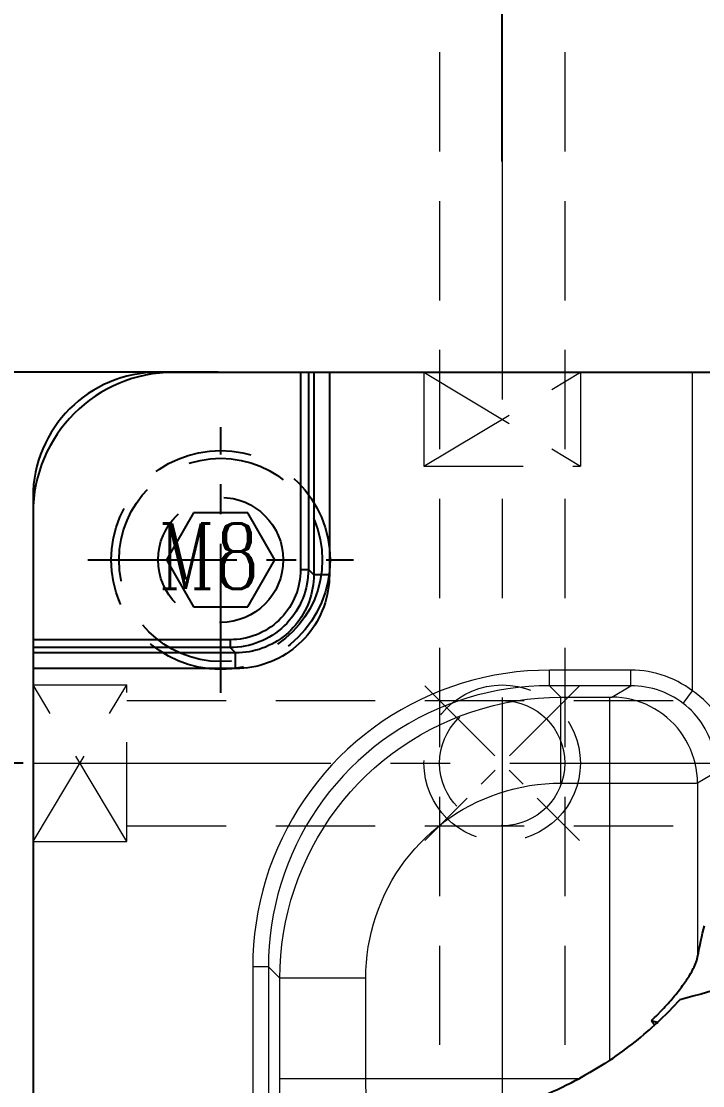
# Model space of a CAD drawing. Header units: inches. Extents: x 133169 to 134399, y -43543 to -42673.
# Drawn here: x 134098.8 to 134142.3, y -42825.9 to -42757.9 of the extents above; entities that cross this region are included whole.
import ezdxf

# ---------------------------------------------------------------- set-up
doc = ezdxf.new("R2010")
doc.units = ezdxf.units.IN
doc.header["$LTSCALE"] = 2
doc.header["$MEASUREMENT"] = 0
doc.header["$PDMODE"] = 3
doc.header["$PDSIZE"] = 0.3125
doc.linetypes.add('CENTER', pattern=[50.8, 31.75, -6.35, 6.35, -6.35])
doc.linetypes.add('HIDDEN', pattern=[9.525, 6.35, -3.175])
doc.layers.get('Defpoints').update_dxf_attribs({"linetype": 'CONTINUOUS'})
for name, color, linetype in [('CAV-COR', 1, 'CONTINUOUS'), ('Layer3', 3, 'CONTINUOUS'), ('SCREW', 52, 'HIDDEN')]:
    doc.layers.add(name, color=color, linetype=linetype)
for name, color, linetype, lineweight in [('dim', 3, 'CONTINUOUS', 15), ('WR', 122, 'HIDDEN', 18), ('枕位', 75, 'CONTINUOUS', 15)]:
    doc.layers.add(name, color=color, linetype=linetype, lineweight=lineweight)
doc.styles.add('ROMANC', font='romanc', dxfattribs={"width": 0.6, "height": 1})
doc.styles.get("Standard").update_dxf_attribs({"font": 'txt.shx', "width": 0.67})
doc.dimstyles.new('2.00', dxfattribs={"dimtxt": 4.5, "dimasz": 3.5, "dimexe": 0.666, "dimexo": 0.626, "dimgap": 1, "dimtad": 0, "dimzin": 0, "dimdsep": 46, "dimtxsty": 'Standard', "dimcen": 0.09, "dimclrd": 3, "dimclre": 3, "dimclrt": 7, "dimazin": 0, "dimtfac": 1, "dimtofl": 0, "dimtmove": 0, "dimatfit": 0, "dimfxl": 0, "dimtolj": 1, "dimtzin": 0, "dimarcsym": 0})

# ---------------------------------------------------------------- blocks, each defined once
blk = doc.blocks.new('20160723.115749')
at = {"layer": 'SCREW', "linetype": 'CENTER', "ltscale": 0.15}
for p, q in [((0, -8.5), (0, 8.5)), ((-8.5, 0), (8.5, 0))]:
    blk.add_line(p, q, dxfattribs=at)
at = {"layer": 'SCREW', "ltscale": 0.5}
blk.add_lwpolyline([(-1.732, 3), (-3.464, 0), (-1.732, -3), (1.732, -3), (3.464, 0), (1.732, 3)], close=True, dxfattribs=at)
for radius in [7, 6.5, 4]:
    blk.add_circle((0, 0), radius, dxfattribs=at)
at = {"layer": 'Layer3', "style": 'ROMANC', "width": 0.8}
blk.add_text('M8', height=4.1865, dxfattribs=at).set_placement((-3.976, -1.858))
blk = doc.blocks.new('*D34571')
at = {"layer": 'Defpoints', "color": 0}
for p in [(134111.983, -42780.306), (134094.741, -42805.306), (134099.511, -42805.306)]:
    blk.add_point(p, dxfattribs=at)
at = {"layer": 'dim', "color": 3, "linetype": 'ByBlock', "lineweight": -2}
for p, q in [((134111.357, -42780.306), (134094.075, -42780.306)), ((134094.741, -42783.806), (134094.741, -42786.278)), ((134094.741, -42801.806), (134094.741, -42799.333)), ((134098.885, -42805.306), (134094.075, -42805.306))]:
    blk.add_line(p, q, dxfattribs=at)
at = {"layer": 'dim', "color": 3, "linetype": 'ByBlock'}
for points in [[(134095.324, -42783.806), (134094.157, -42783.806), (134094.741, -42780.306)], [(134094.157, -42801.806), (134095.324, -42801.806), (134094.741, -42805.306)]]:
    blk.add_solid(points, dxfattribs=at)
at = {"layer": 'dim', "color": 7, "linetype": 'ByBlock', "insert": (134094.741, -42792.806), "char_height": 4.5, "attachment_point": 5, "rotation": 90}
blk.add_mtext('\\A1;25.00', dxfattribs=at)
blk = doc.blocks.new('*D34575')
at = {"layer": 'Defpoints', "color": 0}
for p in [(134111.357, -42780.306), (134088.855, -42885.306), (134123.911, -42885.306)]:
    blk.add_point(p, dxfattribs=at)
at = {"layer": 'dim', "color": 3, "linetype": 'ByBlock', "lineweight": -2}
for p, q in [((134110.731, -42780.306), (134088.189, -42780.306)), ((134088.855, -42783.806), (134088.855, -42825.524)), ((134088.855, -42881.806), (134088.855, -42840.087)), ((134123.285, -42885.306), (134088.189, -42885.306))]:
    blk.add_line(p, q, dxfattribs=at)
at = {"layer": 'dim', "color": 3, "linetype": 'ByBlock'}
for points in [[(134089.439, -42783.806), (134088.272, -42783.806), (134088.855, -42780.306)], [(134088.272, -42881.806), (134089.439, -42881.806), (134088.855, -42885.306)]]:
    blk.add_solid(points, dxfattribs=at)
at = {"layer": 'dim', "color": 7, "linetype": 'ByBlock', "insert": (134088.855, -42832.806), "char_height": 4.5, "attachment_point": 5, "rotation": 90}
blk.add_mtext('\\A1;105.00', dxfattribs=at)
blk = doc.blocks.new('*D34720')
at = {"layer": 'Defpoints', "color": 0}
for p in [(134129.511, -42755.836), (134129.511, -42767.461), (134249.511, -42789.306)]:
    blk.add_point(p, dxfattribs=at)
at = {"layer": 'dim', "color": 3, "linetype": 'ByBlock', "lineweight": -2}
for p, q in [((134129.511, -42766.835), (134129.511, -42755.17)), ((134249.511, -42788.68), (134249.511, -42755.17)), ((134133.011, -42755.836), (134198.049, -42755.836)), ((134246.011, -42755.836), (134212.612, -42755.836))]:
    blk.add_line(p, q, dxfattribs=at)
at = {"layer": 'dim', "color": 3, "linetype": 'ByBlock'}
for points in [[(134133.011, -42755.253), (134133.011, -42756.419), (134129.511, -42755.836)], [(134246.011, -42756.419), (134246.011, -42755.253), (134249.511, -42755.836)]]:
    blk.add_solid(points, dxfattribs=at)
at = {"layer": 'dim', "color": 7, "linetype": 'ByBlock', "insert": (134205.33, -42755.836), "char_height": 4.5, "attachment_point": 5}
blk.add_mtext('\\A1;120.00', dxfattribs=at)
blk = doc.blocks.new('20160906.165847')
at = {"layer": 'WR', "linetype": 'CENTER', "ltscale": 0.1}
for p, q in [((4.95, -4.95), (-4.95, 4.95)), ((-4.95, -4.95), (4.95, 4.95))]:
    blk.add_line(p, q, dxfattribs=at)
at = {"layer": 'WR', "linetype": 'HIDDEN', "ltscale": 0.5}
for radius in [5, 4]:
    blk.add_circle((0, 0), radius, dxfattribs=at)
blk = doc.blocks.new('20160906.181043')
at = {"layer": 'WR', "linetype": 'HIDDEN', "ltscale": 0.5}
for p, q in [((37, -118), (37, 17)), ((45, -118), (45, 17)), ((65, -58), (65, -68)), ((65, -58), (71, -68)), ((71, -58), (65, -68)), ((71, -58), (65, -58)), ((71, -58), (71, -68)), ((65, -59), (0, -59)), ((65, -67), (0, -67)), ((71, -68), (65, -68)), ((46, -82), (36, -82)), ((46, -82), (36, -88)), ((46, -88), (36, -82)), ((36, -88), (36, -82)), ((46, -88), (46, -82)), ((46, -88), (36, -88))]:
    blk.add_line(p, q, dxfattribs=at)
at = {"layer": 'WR', "linetype": 'CENTER', "ltscale": 0.5}
blk.add_line((41, -118), (41, 17), dxfattribs=at)
at = {"layer": 'WR', "linetype": 'CENTER', "ltscale": 0.3}
blk.add_line((71, -63), (-4, -63), dxfattribs=at)
at = {"layer": 'WR', "linetype": 'ByBlock'}
blk.add_blockref('20160906.165847', (41, -63), dxfattribs=at)

msp = doc.modelspace()

# ---------------------------------------------------------------- linework, layer by layer
at = {"layer": 'CAV-COR', "linetype": 'ByBlock'}
for p, q in [((134107.511, -42780.306), (134241.511, -42780.306)), ((134116.618, -42780.306), (134116.618, -42792.918)), ((134117.117, -42780.306), (134117.117, -42792.918)), ((134117.462, -42780.306), (134117.462, -42793.263)), ((134118.46, -42780.306), (134118.46, -42793.263)), ((134099.511, -42788.306), (134099.511, -43052.306)), ((134116.618, -42792.918), (134117.117, -42792.918)), ((134117.117, -42792.918), (134117.462, -42793.263)), ((134118.46, -42793.263), (134117.462, -42793.263)), ((134112.124, -42797.412), (134099.511, -42797.412)), ((134112.124, -42797.412), (134112.124, -42797.911)), ((134112.124, -42797.911), (134099.511, -42797.911)), ((134112.469, -42798.256), (134099.511, -42798.256)), ((134112.124, -42797.911), (134112.469, -42798.256)), ((134112.469, -42799.255), (134112.469, -42798.256)), ((134112.469, -42799.255), (134099.511, -42799.255)), ((134141.196, -42820.349), (134140.874, -42820.432)), ((134141.706, -42820.215), (134141.196, -42820.349)), ((134142.229, -42820.073), (134141.706, -42820.215)), ((134139.658, -42821.166), (134139.85, -42820.966)), ((134139.188, -42821.813), (134139.278, -42821.837)), ((134139.366, -42821.964), (134139.277, -42822.045)), ((134139.454, -42821.882), (134139.366, -42821.964))]:
    msp.add_line(p, q, dxfattribs=at)
for points in [[(134116.618, -42792.918), (134116.613, -42793.131), (134116.598, -42793.344), (134116.572, -42793.555), (134116.537, -42793.765), (134116.492, -42793.975), (134116.437, -42794.182), (134116.372, -42794.386), (134116.297, -42794.587), (134116.213, -42794.784), (134116.119, -42794.976), (134116.017, -42795.165), (134115.905, -42795.348), (134115.786, -42795.525), (134115.657, -42795.697), (134115.521, -42795.862), (134115.377, -42796.02), (134115.225, -42796.171), (134115.067, -42796.315), (134114.902, -42796.451), (134114.73, -42796.58), (134114.553, -42796.7), (134114.37, -42796.811), (134114.182, -42796.914), (134113.989, -42797.007), (134113.792, -42797.091), (134113.591, -42797.166), (134113.387, -42797.231), (134113.18, -42797.286), (134112.971, -42797.332), (134112.76, -42797.367), (134112.549, -42797.392), (134112.337, -42797.407), (134112.124, -42797.412)], [(134117.117, -42792.918), (134117.111, -42793.155), (134117.094, -42793.391), (134117.066, -42793.626), (134117.027, -42793.86), (134116.977, -42794.093), (134116.915, -42794.323), (134116.843, -42794.549), (134116.76, -42794.772), (134116.666, -42794.991), (134116.563, -42795.205), (134116.449, -42795.414), (134116.325, -42795.618), (134116.192, -42795.815), (134116.049, -42796.005), (134115.898, -42796.188), (134115.738, -42796.364), (134115.57, -42796.532), (134115.394, -42796.692), (134115.21, -42796.844), (134115.02, -42796.986), (134114.823, -42797.119), (134114.62, -42797.243), (134114.411, -42797.357), (134114.196, -42797.461), (134113.978, -42797.555), (134113.754, -42797.638), (134113.528, -42797.71), (134113.298, -42797.771), (134113.066, -42797.822), (134112.832, -42797.861), (134112.596, -42797.889), (134112.36, -42797.906), (134112.124, -42797.911)], [(134118.46, -42793.263), (134118.455, -42793.521), (134118.438, -42793.778), (134118.411, -42794.035), (134118.371, -42794.293), (134118.321, -42794.55), (134118.259, -42794.805), (134118.186, -42795.057), (134118.102, -42795.307), (134118.007, -42795.552), (134117.901, -42795.793), (134117.785, -42796.029), (134117.659, -42796.259), (134117.523, -42796.483), (134117.377, -42796.701), (134117.223, -42796.912), (134117.059, -42797.116), (134116.887, -42797.313), (134116.706, -42797.501), (134116.517, -42797.682), (134116.321, -42797.854), (134116.117, -42798.018), (134115.906, -42798.172), (134115.688, -42798.318), (134115.464, -42798.454), (134115.233, -42798.58), (134114.997, -42798.696), (134114.756, -42798.802), (134114.511, -42798.897), (134114.261, -42798.981), (134114.009, -42799.054), (134113.755, -42799.115), (134113.498, -42799.166), (134113.24, -42799.205), (134112.983, -42799.233), (134112.726, -42799.249), (134112.469, -42799.255)], [(134117.462, -42793.263), (134117.457, -42793.478), (134117.444, -42793.693), (134117.42, -42793.908), (134117.388, -42794.123), (134117.346, -42794.337), (134117.294, -42794.549), (134117.234, -42794.759), (134117.164, -42794.967), (134117.084, -42795.172), (134116.996, -42795.372), (134116.9, -42795.569), (134116.794, -42795.761), (134116.681, -42795.948), (134116.56, -42796.129), (134116.431, -42796.305), (134116.295, -42796.475), (134116.151, -42796.639), (134116.001, -42796.796), (134115.844, -42796.946), (134115.68, -42797.09), (134115.51, -42797.226), (134115.334, -42797.355), (134115.153, -42797.476), (134114.966, -42797.589), (134114.774, -42797.695), (134114.577, -42797.791), (134114.376, -42797.879), (134114.172, -42797.958), (134113.964, -42798.028), (134113.754, -42798.089), (134113.541, -42798.14), (134113.327, -42798.182), (134113.113, -42798.215), (134112.898, -42798.238), (134112.683, -42798.252), (134112.469, -42798.256)], [(134142.003, -42817.718), (134142.056, -42817.442), (134142.109, -42817.174), (134142.162, -42816.913), (134142.216, -42816.661), (134142.271, -42816.416), (134142.326, -42816.177), (134142.382, -42815.944), (134142.438, -42815.718)], [(134139.85, -42820.966), (134139.943, -42820.867), (134140.033, -42820.77), (134140.122, -42820.674), (134140.208, -42820.578), (134140.292, -42820.482), (134140.374, -42820.387), (134140.455, -42820.291), (134140.535, -42820.195), (134140.614, -42820.098), (134140.691, -42820.002), (134140.767, -42819.905), (134140.842, -42819.808), (134140.914, -42819.713), (134140.983, -42819.622), (134141.049, -42819.533), (134141.112, -42819.445), (134141.173, -42819.36), (134141.231, -42819.276), (134141.29, -42819.191), (134141.348, -42819.104), (134141.405, -42819.016), (134141.462, -42818.926), (134141.519, -42818.834), (134141.574, -42818.741), (134141.629, -42818.645), (134141.682, -42818.548), (134141.733, -42818.448), (134141.783, -42818.348), (134141.83, -42818.245), (134141.874, -42818.141), (134141.914, -42818.036), (134141.95, -42817.931), (134141.98, -42817.825), (134142.003, -42817.718)], [(134144.366, -42819.46), (134142.928, -42819.877), (134142.578, -42819.977), (134142.229, -42820.073)], [(134139.769, -42821.583), (134139.989, -42821.367), (134140.208, -42821.143), (134140.427, -42820.911), (134140.874, -42820.432)], [(134139.052, -42821.775), (134139.155, -42821.678), (134139.257, -42821.579), (134139.358, -42821.478), (134139.459, -42821.375), (134139.658, -42821.166)], [(134136.396, -42824.302), (134136.602, -42824.163), (134136.808, -42824.022), (134137.012, -42823.878), (134137.216, -42823.732), (134137.418, -42823.583), (134137.618, -42823.432), (134137.815, -42823.281), (134138.01, -42823.128), (134138.2, -42822.975), (134138.387, -42822.821), (134138.571, -42822.668), (134138.749, -42822.515), (134138.923, -42822.364), (134139.091, -42822.214), (134139.277, -42822.045)], [(134139.052, -42821.775), (134139.098, -42821.788), (134139.188, -42821.813)], [(134139.278, -42821.837), (134139.322, -42821.849), (134139.366, -42821.86), (134139.41, -42821.871), (134139.454, -42821.882)], [(134139.458, -42821.877), (134139.473, -42821.863), (134139.769, -42821.583)], [(134136.396, -42824.302), (134136.083, -42824.507), (134135.764, -42824.708), (134135.441, -42824.905), (134135.114, -42825.097), (134134.782, -42825.286), (134134.445, -42825.47)], [(134131.739, -42826.728), (134132.078, -42826.591), (134132.407, -42826.452), (134132.728, -42826.312), (134133.039, -42826.171), (134133.34, -42826.029), (134133.632, -42825.888), (134133.913, -42825.748), (134134.184, -42825.608), (134134.445, -42825.47)]]:
    msp.add_lwpolyline(points, dxfattribs=at)
for centre, radius in [((134108.511, -42789.306), 9), ((134107.511, -42788.306), 8)]:
    msp.add_arc(centre, radius, 90, 180, dxfattribs=at)
msp.add_ellipse((134136.396, -42821.91), major_axis=(-5.35, 6.882), ratio=0.253953, start_param=-1.787839, end_param=-1.746487, dxfattribs=at)
at = {"layer": '枕位', "linetype": 'ByBlock'}
for p, q in [((134141.686, -42800.689), (134141.686, -42780.306)), ((134132.536, -42800.355), (134132.536, -42799.357)), ((134137.736, -42799.357), (134132.536, -42799.357)), ((134137.736, -42800.355), (134137.736, -42799.357)), ((134132.536, -42800.355), (134133.269, -42801.088)), ((134137.736, -42800.355), (134132.536, -42800.355)), ((134136.524, -42801.082), (134137.736, -42800.355)), ((134141.082, -42801.481), (134141.686, -42800.689)), ((134133.269, -42806.58), (134133.269, -42801.088)), ((134133.269, -42801.088), (134136.403, -42801.088)), ((134136.396, -42824.302), (134136.396, -42801.088)), ((134136.403, -42801.088), (134136.415, -42801.088)), ((134136.415, -42801.088), (134136.428, -42801.088)), ((134136.428, -42801.088), (134136.44, -42801.087)), ((134136.44, -42801.087), (134136.452, -42801.087)), ((134136.452, -42801.087), (134136.463, -42801.087)), ((134136.463, -42801.087), (134136.473, -42801.087)), ((134136.473, -42801.087), (134136.483, -42801.086)), ((134142.003, -42806.574), (134143.204, -42805.855)), ((134133.269, -42806.58), (134140.399, -42806.578)), ((134140.399, -42806.578), (134141.927, -42806.575)), ((134141.927, -42806.575), (134142.003, -42806.574)), ((134142.003, -42806.574), (134142.003, -42817.718)), ((134113.562, -42818.331), (134113.562, -42882.281)), ((134114.561, -42818.331), (134113.562, -42818.331)), ((134114.561, -42818.331), (134114.561, -42882.281)), ((134114.561, -42818.331), (134115.294, -42819.063)), ((134115.294, -42825.802), (134115.294, -42819.063)), ((134120.786, -42819.063), (134115.294, -42819.063)), ((134120.786, -42825.573), (134120.786, -42819.063)), ((134115.294, -42825.47), (134134.445, -42825.47)), ((134115.297, -42826.467), (134115.294, -42825.802))]:
    msp.add_line(p, q, dxfattribs=at)
for points in [[(134132.536, -42799.357), (134131.835, -42799.369), (134131.133, -42799.408), (134130.433, -42799.473), (134129.731, -42799.565), (134129.03, -42799.683), (134128.335, -42799.827), (134127.644, -42799.997), (134126.957, -42800.194), (134126.28, -42800.416), (134125.612, -42800.663), (134124.952, -42800.936), (134124.305, -42801.232), (134123.671, -42801.552), (134123.049, -42801.895), (134122.441, -42802.261), (134121.847, -42802.649), (134121.268, -42803.06), (134120.706, -42803.492), (134120.159, -42803.944), (134119.629, -42804.418), (134119.117, -42804.911), (134118.625, -42805.422), (134118.151, -42805.952), (134117.698, -42806.499), (134117.266, -42807.062), (134116.856, -42807.641), (134116.468, -42808.234), (134116.102, -42808.842), (134115.758, -42809.464), (134115.438, -42810.098), (134115.142, -42810.745), (134114.869, -42811.405), (134114.622, -42812.073), (134114.4, -42812.75), (134114.203, -42813.436), (134114.033, -42814.128), (134113.889, -42814.824), (134113.771, -42815.525), (134113.679, -42816.226), (134113.614, -42816.927), (134113.575, -42817.629), (134113.562, -42818.331)], [(134141.686, -42800.689), (134141.461, -42800.525), (134141.228, -42800.37), (134140.988, -42800.225), (134140.739, -42800.089), (134140.482, -42799.962), (134140.22, -42799.847), (134139.952, -42799.744), (134139.679, -42799.653), (134139.404, -42799.573), (134139.127, -42799.506), (134138.847, -42799.452), (134138.567, -42799.41), (134138.29, -42799.38), (134138.013, -42799.362), (134137.736, -42799.357)], [(134132.536, -42800.355), (134131.873, -42800.368), (134131.207, -42800.404), (134130.542, -42800.466), (134129.877, -42800.552), (134129.214, -42800.664), (134128.554, -42800.8), (134127.899, -42800.962), (134127.25, -42801.148), (134126.608, -42801.358), (134125.975, -42801.592), (134125.35, -42801.85), (134124.737, -42802.131), (134124.136, -42802.434), (134123.547, -42802.759), (134122.971, -42803.106), (134122.409, -42803.474), (134121.86, -42803.862), (134121.327, -42804.271), (134120.809, -42804.7), (134120.307, -42805.149), (134119.822, -42805.616), (134119.356, -42806.1), (134118.907, -42806.602), (134118.478, -42807.12), (134118.069, -42807.654), (134117.68, -42808.202), (134117.313, -42808.764), (134116.966, -42809.34), (134116.641, -42809.929), (134116.338, -42810.53), (134116.057, -42811.143), (134115.799, -42811.767), (134115.564, -42812.401), (134115.354, -42813.043), (134115.168, -42813.692), (134115.006, -42814.347), (134114.87, -42815.007), (134114.758, -42815.67), (134114.672, -42816.336), (134114.61, -42817.001), (134114.573, -42817.666), (134114.561, -42818.331)], [(134141.082, -42801.481), (134140.892, -42801.342), (134140.694, -42801.211), (134140.49, -42801.087), (134140.279, -42800.972), (134140.062, -42800.866), (134139.84, -42800.769), (134139.613, -42800.682), (134139.383, -42800.604), (134139.15, -42800.538), (134138.915, -42800.481), (134138.678, -42800.435), (134138.441, -42800.4), (134138.205, -42800.375), (134137.97, -42800.36), (134137.736, -42800.355)], [(134144.48, -42805.855), (134144.474, -42805.584), (134144.455, -42805.311), (134144.424, -42805.038), (134144.379, -42804.762), (134144.321, -42804.484), (134144.25, -42804.208), (134144.165, -42803.934), (134144.066, -42803.661), (134143.954, -42803.391), (134143.829, -42803.126), (134143.69, -42802.865), (134143.538, -42802.61), (134143.374, -42802.361), (134143.197, -42802.118), (134143.009, -42801.885), (134142.81, -42801.659), (134142.6, -42801.443), (134142.382, -42801.237), (134142.157, -42801.043), (134141.925, -42800.861), (134141.686, -42800.689)], [(134115.294, -42819.063), (134115.309, -42818.339), (134115.353, -42817.616), (134115.426, -42816.895), (134115.529, -42816.179), (134115.659, -42815.466), (134115.819, -42814.76), (134116.007, -42814.061), (134116.222, -42813.37), (134116.466, -42812.688), (134116.736, -42812.017), (134117.033, -42811.357), (134117.357, -42810.71), (134117.706, -42810.076), (134118.081, -42809.457), (134118.48, -42808.854), (134118.903, -42808.267), (134119.349, -42807.697), (134119.818, -42807.146), (134120.308, -42806.614), (134120.82, -42806.103), (134121.352, -42805.612), (134121.903, -42805.143), (134122.472, -42804.697), (134123.059, -42804.274), (134123.663, -42803.875), (134124.282, -42803.501), (134124.916, -42803.151), (134125.563, -42802.828), (134126.223, -42802.53), (134126.894, -42802.26), (134127.576, -42802.017), (134128.267, -42801.801), (134128.966, -42801.613), (134129.672, -42801.454), (134130.384, -42801.323), (134131.101, -42801.221), (134131.822, -42801.147), (134132.545, -42801.103), (134133.269, -42801.088)], [(134136.483, -42801.086), (134136.487, -42801.086), (134136.492, -42801.086), (134136.496, -42801.085), (134136.5, -42801.085), (134136.503, -42801.085), (134136.507, -42801.085), (134136.51, -42801.084), (134136.513, -42801.084), (134136.515, -42801.084), (134136.517, -42801.083), (134136.519, -42801.083), (134136.521, -42801.083), (134136.522, -42801.082), (134136.523, -42801.082), (134136.524, -42801.082)], [(134142.003, -42806.574), (134141.992, -42806.256), (134141.963, -42805.938), (134141.916, -42805.623), (134141.85, -42805.311), (134141.767, -42805.003), (134141.666, -42804.701), (134141.548, -42804.405), (134141.412, -42804.116), (134141.261, -42803.835), (134141.093, -42803.564), (134140.91, -42803.302), (134140.712, -42803.052), (134140.5, -42802.814), (134140.275, -42802.588), (134140.037, -42802.376), (134139.788, -42802.177), (134139.527, -42801.994), (134139.256, -42801.826), (134138.976, -42801.674), (134138.688, -42801.538), (134138.393, -42801.42), (134138.091, -42801.318), (134137.784, -42801.235), (134137.473, -42801.169), (134137.158, -42801.122), (134136.842, -42801.092), (134136.524, -42801.082)], [(134143.204, -42805.855), (134143.2, -42805.626), (134143.186, -42805.395), (134143.162, -42805.162), (134143.128, -42804.928), (134143.085, -42804.694), (134143.031, -42804.46), (134142.966, -42804.227), (134142.892, -42803.996), (134142.807, -42803.768), (134142.711, -42803.543), (134142.606, -42803.323), (134142.491, -42803.106), (134142.366, -42802.896), (134142.232, -42802.691), (134142.089, -42802.493), (134141.938, -42802.302), (134141.778, -42802.119), (134141.612, -42801.945), (134141.441, -42801.781), (134141.264, -42801.626), (134141.082, -42801.481)], [(134120.786, -42819.063), (134120.796, -42818.559), (134120.827, -42818.057), (134120.877, -42817.557), (134120.948, -42817.059), (134121.038, -42816.564), (134121.149, -42816.073), (134121.279, -42815.588), (134121.428, -42815.107), (134121.597, -42814.634), (134121.784, -42814.167), (134121.991, -42813.708), (134122.215, -42813.259), (134122.457, -42812.819), (134122.718, -42812.388), (134122.994, -42811.969), (134123.288, -42811.562), (134123.598, -42811.166), (134123.924, -42810.783), (134124.264, -42810.414), (134124.62, -42810.058), (134124.989, -42809.718), (134125.371, -42809.392), (134125.767, -42809.082), (134126.175, -42808.789), (134126.594, -42808.512), (134127.025, -42808.252), (134127.465, -42808.009), (134127.914, -42807.785), (134128.373, -42807.579), (134128.839, -42807.391), (134129.313, -42807.223), (134129.794, -42807.073), (134130.279, -42806.943), (134130.77, -42806.833), (134131.265, -42806.742), (134131.763, -42806.671), (134132.263, -42806.621), (134132.765, -42806.591), (134133.269, -42806.58)], [(134120.904, -42827.208), (134120.892, -42827.131), (134120.88, -42827.051), (134120.87, -42826.968), (134120.859, -42826.881), (134120.849, -42826.791), (134120.84, -42826.698), (134120.831, -42826.602), (134120.824, -42826.504), (134120.816, -42826.405), (134120.81, -42826.303), (134120.804, -42826.2), (134120.799, -42826.096), (134120.795, -42825.992), (134120.792, -42825.887), (134120.789, -42825.782), (134120.787, -42825.678), (134120.786, -42825.573)]]:
    msp.add_lwpolyline(points, dxfattribs=at)

# ---------------------------------------------------------------- block references
at = {"layer": 'SCREW', "linetype": 'ByBlock'}
msp.add_blockref('20160723.115749', (134111.511, -42792.306), dxfattribs=at)
at = {"layer": 'WR', "linetype": 'ByBlock', "rotation": 180}
msp.add_blockref('20160906.181043', (134170.511, -42868.306), dxfattribs=at)

# ---------------------------------------------------------------- dimensions: what is measured, and where the dimension line sits
at = {"layer": 'dim', "linetype": 'ByBlock'}
dim = msp.add_linear_dim(base=(134129.511, -42755.836), p1=(134249.511, -42789.306), p2=(134129.511, -42767.461), angle=180, dimstyle='2.00', dxfattribs=at)
dim.commit()
dim.dimension.update_dxf_attribs({"geometry": '*D34720', "text_midpoint": (134205.33, -42755.836), "dimtype": 160})
for base, p1, p2, picture, middle in [((134088.855, -42885.306), (134111.357, -42780.306), (134123.911, -42885.306), '*D34575', (134088.855, -42832.806)), ((134094.741, -42805.306), (134111.983, -42780.306), (134099.511, -42805.306), '*D34571', (134094.741, -42792.806))]:
    dim = msp.add_linear_dim(base=base, p1=p1, p2=p2, angle=270, dimstyle='2.00', dxfattribs=at)
    dim.commit()
    dim.dimension.update_dxf_attribs({"geometry": picture, "text_midpoint": middle})

doc.saveas('drawing.dxf')
